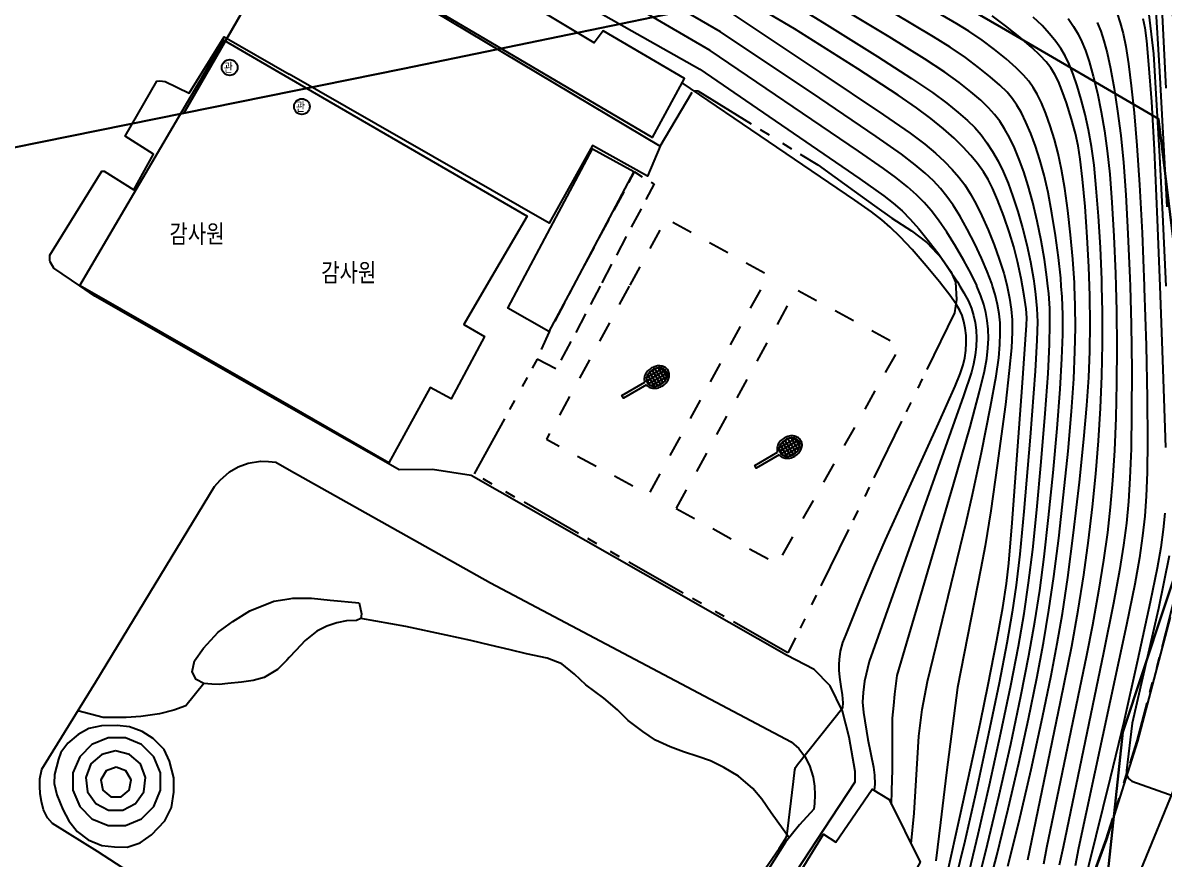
# Model space of a CAD drawing. Header units: feet. Extents: x 197796 to 199821, y 552499 to 555392.
# Drawn here: x 198649.8 to 198758.7, y 554193.8 to 554273.6 of the extents above; entities that cross this region are included whole.
import ezdxf

# ---------------------------------------------------------------- set-up
doc = ezdxf.new("R2010")
doc.units = ezdxf.units.FT
doc.header["$MEASUREMENT"] = 0
for name, pattern in [('ANYANG1', [11.5, 6, -1, 1, -1.5, 1, -1]), ('ANYANG3', [3, 2, -1]), ('ANYANG6', [4, 2, -2])]:
    doc.linetypes.add(name, pattern=pattern)
for name, color, linetype in [('AAA004', 7, 'ANYANG3'), ('AAA008', 7, 'CONTINUOUS'), ('AAB029', 7, 'CONTINUOUS'), ('AAC006', 7, 'ANYANG1'), ('ABB003', 7, 'CONTINUOUS'), ('AD002', 7, 'CONTINUOUS'), ('AD0022', 1, 'CONTINUOUS'), ('ADA085', 1, 'CONTINUOUS'), ('AZ0801', 7, 'CONTINUOUS'), ('AZ0803', 7, 'CONTINUOUS'), ('CAA001', 7, 'CONTINUOUS'), ('CAA002', 30, 'CONTINUOUS'), ('DD001', 3, 'CONTINUOUS'), ('DZ001', 7, 'ANYANG6'), ('wipco_지적', 20, 'CONTINUOUS'), ('ZC002', 7, 'CONTINUOUS')]:
    doc.layers.add(name, color=color, linetype=linetype)
doc.styles.add('GHS', font='ROMANS', dxfattribs={"bigfont": 'NGSW.shx'})
doc.styles.add('NGSW', font='ROMANS.shx', dxfattribs={"bigfont": 'NGSW.shx'})

# ---------------------------------------------------------------- blocks, each defined once
blk = doc.blocks.new('AAB029')
at = {"layer": 'AAB029'}
blk.add_circle((0, 0), 0.75, dxfattribs=at)
at = {"layer": 'AAB029', "style": 'GHS'}
blk.add_text('관', height=1, dxfattribs=at).set_placement((-0.57, -0.53))
blk = doc.blocks.new('ABB003')
at = {"layer": 'ABB003'}
blk.add_lwpolyline([(0.02, -0.16, 0.072796), (0.19, -0.32, 0.104954), (0.6, -0.47, 0.088929), (1.05, -0.46, 0.080177), (1.51, -0.28, 0.080177), (1.9, 0.03, 0.088929), (2.13, 0.41, 0.104954), (2.2, 0.84, 0.119998), (2.09, 1.21, 0.119998), (1.83, 1.49, 0.104954), (1.42, 1.64, 0.088929), (0.98, 1.63, 0.080177), (0.51, 1.45, 0.080177), (0.13, 1.14, 0.088929), (-0.11, 0.76, 0.104954), (-0.18, 0.33, 0.072796), (-0.13, 0.1, 0.119998)], format="xyb", dxfattribs=at)
blk.add_lwpolyline([(0.1, 0.06, 0.119998), (0.3, -0.15, 0.104954), (0.63, -0.27, 0.088929), (1.01, -0.26, 0.080177), (1.41, -0.11, 0.080177), (1.75, 0.17, 0.088929), (1.94, 0.49, 0.104954), (2, 0.83, 0.119998), (1.92, 1.11, 0.119998), (1.72, 1.32, 0.104954), (1.39, 1.44, 0.088929), (1.02, 1.43, 0.080177), (0.61, 1.28, 0.080177), (0.28, 1, 0.088929), (0.08, 0.68, 0.104954), (0.02, 0.34, 0.119998)], format="xyb", close=True, dxfattribs=at)
for points in [[(0.04, 0.54), (1.54, 1.41)], [(0.04, 0.2), (1.83, 1.23)], [(0.32, 1.05), (0.95, 1.42)], [(0.57, 1.25), (1.37, -0.13)], [(0.84, 1.38), (1.62, 0.04)], [(1.15, 1.45), (1.83, 0.27)], [(1.51, 1.41), (1.98, 0.61)], [(0.02, -0.16), (-2.16, -1.42), (-2.31, -1.16), (-0.13, 0.1)], [(0.02, 0.4), (0.36, -0.18)], [(0.13, 0.8), (0.76, -0.28)], [(0.19, -0.06), (1.98, 0.97)], [(0.33, 1.06), (1.09, -0.24)], [(0.49, -0.24), (1.99, 0.63)], [(1.07, -0.25), (1.7, 0.12)]]:
    blk.add_lwpolyline(points, dxfattribs=at)

msp = doc.modelspace()

# ---------------------------------------------------------------- linework, layer by layer
at = {"layer": 'AAA004', "color": 255, "flags": 128}
msp.add_lwpolyline([(198704.84, 554248.51), (198700.66, 554240.6), (198698.83, 554241.54), (198700.01, 554244.15), (198702.33, 554248.56), (198708.12, 554259.39), (198709.99, 554258.26)], close=True, dxfattribs=at)
at = {"layer": 'AAA008', "color": 255, "flags": 128}
for points in [[(198709.84, 554262.69), (198712.88, 554268.3), (198705.12, 554272.85), (198704.26, 554271.72), (198678.61, 554287.14), (198675.82, 554282.71)], [(198697.15, 554248.51), (198704.12, 554261.61), (198708.05, 554259.45), (198702.25, 554248.51), (198699.94, 554244.17), (198696.02, 554246.39)], [(198703.18, 554160.31), (198707.16, 554166.69), (198707.76, 554166.31), (198726.14, 554196.2), (198727.32, 554195.44), (198730.79, 554200.52), (198732.4, 554199.52), (198735.38, 554193.54), (198731.39, 554186.36), (198732.8, 554185.57), (198725.62, 554173.64), (198729.85, 554170.9), (198717.58, 554151.28)]]:
    msp.add_lwpolyline(points, close=True, dxfattribs=at)
at = {"layer": 'AAA008', "color": 255}
msp.add_lwpolyline([(198675.17, 554237.1), (198655.23, 554248.52), (198655.18, 554248.55), (198668.94, 554271.97), (198675.17, 554268.35)], dxfattribs=at)
at = {"layer": 'AAA008', "color": 255, "flags": 128}
msp.add_lwpolyline([(198675.17, 554268.35), (198697.87, 554255.18), (198693.97, 554248.51), (198691.82, 554244.85), (198693.8, 554243.68), (198690.61, 554237.74), (198688.61, 554238.82), (198684.69, 554231.65), (198675.17, 554237.1)], dxfattribs=at)
at = {"layer": 'AAC006', "color": 255, "flags": 128}
msp.add_lwpolyline([(198713.81, 554121.17), (198714.18, 554121.65), (198717.92, 554128.03), (198720.66, 554132.95), (198732.54, 554154.23), (198740.59, 554169.13), (198747.13, 554181.05), (198750.78, 554189.32), (198753.13, 554195.73), (198756.08, 554205.12), (198759.21, 554216.92), (198762.15, 554229.09), (198761.78, 554237.5), (198760.89, 554248.5), (198760.41, 554253.66), (198759.81, 554261.39), (198759.39, 554278.2)], dxfattribs=at)
at = {"layer": 'AAC006', "color": 255}
msp.add_lwpolyline([(198710.57, 554261.84), (198713.7, 554267.15), (198714.16, 554267.14), (198725.6, 554260.06), (198727.24, 554258.89), (198729.09, 554257.55), (198731.02, 554256.17), (198732.67, 554255), (198734.53, 554253.76), (198736.01, 554252.66), (198737.45, 554251.15), (198738.31, 554249.89), (198738.74, 554248.88), (198738.84, 554247.24), (198738.66, 554245.94), (198722.76, 554213.5), (198692.85, 554230.58), (198698.85, 554241.53)], dxfattribs=at)
at = {"layer": 'AD002', "color": 255, "flags": 128}
msp.add_lwpolyline([(198701.39, 554092.17), (198709.28, 554104.8), (198715.48, 554115.7), (198716.42, 554117.51), (198717.56, 554119.41), (198721.44, 554126.02), (198724.2, 554130.98), (198736.09, 554152.28), (198744.15, 554167.2), (198750.77, 554179.25), (198754.54, 554187.81), (198755.71, 554191.01), (198760.49, 554202.7)], dxfattribs=at)
at = {"layer": 'AD0022', "color": 255, "flags": 128}
msp.add_lwpolyline([(198689.45, 554110.66), (198690.89, 554109.99), (198692.34, 554109.75), (198694.24, 554109.74), (198696.15, 554109.95), (198698.89, 554110.39), (198700.99, 554111), (198702.89, 554111.8), (198704.31, 554112.57), (198707.44, 554114.56), (198710.03, 554116.6), (198711.36, 554117.82), (198714.22, 554121.63), (198717.96, 554128), (198720.7, 554132.92), (198732.59, 554154.21), (198740.64, 554169.11), (198747.18, 554181.03), (198750.83, 554189.3), (198753.18, 554195.72), (198756.13, 554205.1), (198759.26, 554216.91)], dxfattribs=at)
at = {"layer": 'ADA085', "color": 255, "flags": 128}
for points in [[(198675.18, 554290.08), (198678.63, 554287.96), (198675.51, 554282.77), (198710.57, 554261.84), (198709.37, 554258.99), (198704.11, 554261.91), (198699.96, 554254.52), (198675.17, 554268.72)], [(198675.17, 554236.96), (198656.64, 554247.53), (198655.18, 554248.52), (198652.72, 554250.2), (198652.37, 554250.82), (198652.33, 554250.95), (198652.34, 554251.46), (198657.29, 554259.47), (198657.5, 554259.47), (198660.34, 554257.7), (198662.23, 554261.08), (198659.51, 554262.8), (198662.53, 554268.07), (198662.83, 554268.1), (198663.34, 554268.03), (198665.62, 554266.91), (198668.95, 554272.29), (198675.17, 554268.72)], [(198715.56, 554180.47), (198726.19, 554196.66), (198729.16, 554201.22), (198729.18, 554202.2), (198728.59, 554205.46), (198727.97, 554207.95), (198726.8, 554210.36), (198725.25, 554211.93), (198722.62, 554213.28), (198692.54, 554230.43), (198688.85, 554231.01), (198685.67, 554230.97), (198684.6, 554231.58), (198675.17, 554236.96)], [(198675.16, 554182.69), (198656.87, 554194.56), (198652.6, 554197.23), (198652.12, 554197.76), (198651.73, 554198.55), (198651.53, 554199.32), (198651.41, 554200.07), (198651.38, 554200.81), (198651.39, 554201.51), (198651.57, 554202.41), (198656.71, 554210.74), (198668.05, 554229.4), (198668.59, 554230), (198669.47, 554230.77), (198670.31, 554231.27), (198671.24, 554231.6), (198672.44, 554231.79), (198673.19, 554231.78), (198673.89, 554231.7), (198675.17, 554230.98)], [(198675.17, 554230.98), (198694.37, 554220.18), (198723.06, 554205.01), (198723.81, 554204.39), (198724.38, 554203.63), (198724.8, 554202.77), (198725.17, 554201.66), (198725.3, 554200.78), (198725.32, 554199.97), (198725.3, 554199.13), (198725.24, 554198.61), (198723.87, 554197.1), (198722.51, 554195.45), (198713.42, 554181.02)]]:
    msp.add_lwpolyline(points, dxfattribs=at)
at = {"layer": 'AZ0801', "color": 255, "flags": 128}
for points in [[(198675.16, 554213.06), (198674.96, 554212.83), (198674.05, 554211.92), (198672.78, 554211.17), (198671.74, 554210.89), (198670.62, 554210.73), (198669.3, 554210.58), (198668.5, 554210.51), (198667.78, 554210.53), (198667.04, 554210.6), (198666.3, 554210.96), (198665.92, 554211.71), (198666.15, 554212.74), (198666.98, 554213.97), (198668.38, 554215.49), (198669.8, 554216.49), (198671.42, 554217.53), (198673.71, 554218.43), (198675.17, 554218.67)], [(198675.17, 554218.67), (198675.51, 554218.73), (198677.3, 554218.72), (198679.07, 554218.55), (198681.85, 554218.3)], [(198681.85, 554218.3), (198682.06, 554217.23), (198682.01, 554216.79), (198681.59, 554216.61), (198680.65, 554216.57), (198679.73, 554216.39), (198678.76, 554216.05), (198677.81, 554215.57), (198676.7, 554214.68), (198675.79, 554213.75), (198675.16, 554213.06)]]:
    msp.add_lwpolyline(points, dxfattribs=at)
at = {"layer": 'AZ0803', "color": 255, "flags": 128}
for points in [[(198657.89, 554205.4), (198656.35, 554204.77), (198655.18, 554203.59), (198654.54, 554202.06), (198654.54, 554200.4), (198655.18, 554198.86), (198656.35, 554197.69), (198657.89, 554197.05), (198659.55, 554197.05), (198661.08, 554197.69), (198662.26, 554198.86), (198662.89, 554200.4), (198662.89, 554202.06), (198662.26, 554203.59), (198661.08, 554204.77), (198659.55, 554205.4)], [(198658.61, 554204.15), (198657.28, 554203.82), (198656.25, 554202.91), (198655.77, 554201.63), (198655.93, 554200.26), (198656.71, 554199.14), (198657.93, 554198.5), (198659.3, 554198.5), (198660.51, 554199.14), (198661.29, 554200.26), (198661.46, 554201.63), (198660.97, 554202.91), (198659.94, 554203.82)], [(198658.65, 554202.6), (198657.71, 554202.26), (198657.21, 554201.4), (198657.39, 554200.42), (198658.15, 554199.78), (198659.15, 554199.78), (198659.91, 554200.42), (198660.08, 554201.4), (198659.59, 554202.26)]]:
    msp.add_lwpolyline(points, close=True, dxfattribs=at)
at = {"layer": 'CAA001', "color": 255, "flags": 128}
for points, elevation in [([(198737.94, 554192.41), (198739.2, 554198.01), (198740.65, 554204.66), (198741.12, 554206.91), (198741.86, 554210.48), (198742.69, 554214.71), (198743.25, 554217.83), (198743.6, 554220.12), (198743.83, 554222.07), (198744.16, 554225.93), (198745.12, 554238.82), (198745.53, 554244.77), (198745.55, 554245.49), (198745.48, 554246.34), (198745.31, 554247.58), (198745.14, 554248.5), (198745.02, 554249.22), (198744.67, 554250.86), (198744.31, 554252.25), (198743.9, 554253.6), (198743.34, 554255.18), (198742.75, 554256.73), (198742.26, 554257.85), (198741.85, 554258.66), (198741.4, 554259.41), (198740.85, 554260.19), (198740.22, 554260.97), (198739.49, 554261.77), (198738.62, 554262.61), (198737.59, 554263.51), (198736.38, 554264.48), (198735.01, 554265.51), (198733.26, 554266.71), (198729.42, 554269.22), (198723.38, 554273.04), (198719.55, 554275.3)], 85), ([(198743.74, 554193.15), (198744.78, 554197.34), (198745.95, 554202.39), (198747.06, 554207.38), (198747.88, 554211.34), (198748.46, 554214.4), (198748.94, 554217.27), (198749.45, 554220.7), (198750, 554224.96), (198750.57, 554229.8), (198751, 554233.89), (198751.28, 554237.1), (198751.45, 554239.77), (198751.55, 554242.31), (198751.58, 554244.9), (198751.56, 554247.59), (198751.53, 554248.5), (198751.47, 554250.35), (198751.32, 554253.16), (198751.11, 554256.1), (198750.87, 554258.71), (198750.64, 554260.6), (198750.44, 554261.89), (198750.19, 554263.05), (198749.81, 554264.44), (198749.33, 554265.98), (198748.9, 554267.19), (198748.56, 554268.03), (198748.22, 554268.69), (198747.83, 554269.32), (198747.39, 554269.9), (198746.83, 554270.51), (198746.03, 554271.27), (198744.87, 554272.26), (198743.52, 554273.34), (198742.24, 554274.3)], 90), ([(198756.62, 554274.02), (198756.8, 554273.15), (198756.96, 554271.91), (198757.16, 554269.66), (198757.43, 554266.09), (198757.69, 554261.55), (198757.99, 554254.87), (198758.24, 554248.5), (198758.54, 554240.58), (198758.79, 554233.09)], 95), ([(198717, 554187.68), (198721.91, 554194.85), (198722.55, 554195.84), (198722.65, 554196.07), (198722.73, 554196.5), (198723.28, 554201.24), (198723.43, 554202.35), (198723.49, 554202.57), (198723.68, 554202.87), (198728, 554208.29), (198728.04, 554208.73), (198727.97, 554209.5), (198727.82, 554210.31), (198727.71, 554211.19), (198727.64, 554211.85), (198727.64, 554212.4), (198727.67, 554212.88), (198727.78, 554213.69), (198728.01, 554214.5), (198728.3, 554215.25), (198729.64, 554218.59), (198731.01, 554221.87), (198732.08, 554224.31), (198737.13, 554235.41), (198738.71, 554238.95), (198739.19, 554240.14), (198739.47, 554241), (198739.63, 554241.67), (198739.72, 554242.35), (198739.76, 554243.08), (198739.75, 554243.8), (198739.67, 554244.5), (198739.55, 554245.14), (198739.39, 554245.69), (198739.17, 554246.18), (198738.81, 554246.78), (198738.2, 554247.65), (198737.54, 554248.51), (198737.22, 554248.91), (198735.95, 554250.44), (198734.6, 554251.99), (198733.45, 554253.21), (198732.52, 554254.13), (198731.71, 554254.84), (198730.74, 554255.6), (198729.14, 554256.71), (198712.66, 554267.89)], 80), ([(198758.72, 554226.83), (198758.56, 554225.28), (198758.33, 554223.57), (198757.99, 554221.6), (198757.32, 554218.34), (198756.12, 554212.79), (198754.8, 554206.94), (198753.5, 554201.57), (198751.44, 554193.18), (198751.24, 554192.28), (198751.22, 554191.93), (198751.26, 554191.72), (198751.35, 554191.56), (198751.55, 554191.4), (198752.1, 554191.04), (198759.72, 554187.39)], 95)]:
    msp.add_lwpolyline(points, dxfattribs=dict(at, elevation=elevation))
at = {"layer": 'CAA002', "color": 255, "flags": 128}
for points, elevation in [([(198739.91, 554192.08), (198740.91, 554196.2), (198742, 554200.91), (198743.08, 554205.87), (198744.02, 554210.41), (198744.75, 554214.15), (198745.29, 554217.27), (198745.72, 554220.2), (198746.11, 554223.36), (198746.51, 554227.17), (198746.92, 554231.73), (198747.3, 554236.34), (198747.57, 554240.16), (198747.71, 554242.94), (198747.76, 554244.89), (198747.73, 554246.38), (198747.64, 554247.8), (198747.56, 554248.5), (198747.47, 554249.34), (198747.23, 554251.05), (198746.91, 554252.86), (198746.53, 554254.71), (198746.11, 554256.48), (198745.68, 554258.06), (198745.26, 554259.41), (198744.83, 554260.59), (198744.36, 554261.68), (198743.89, 554262.67), (198743.42, 554263.52), (198742.96, 554264.24), (198742.47, 554264.88), (198741.9, 554265.52), (198741.16, 554266.23), (198740.22, 554267.04), (198739.09, 554267.93), (198737.73, 554268.91), (198735.78, 554270.19), (198732.4, 554272.28), (198710.53, 554285.46)], 87), ([(198741.39, 554189.24), (198742.68, 554194.19), (198743.77, 554198.64), (198744.78, 554202.99), (198745.7, 554207.22), (198746.49, 554211.09), (198747.13, 554214.47), (198747.65, 554217.59), (198748.12, 554220.8), (198748.59, 554224.46), (198749.06, 554228.58), (198749.48, 554232.77), (198749.81, 554236.53), (198750.02, 554239.67), (198750.14, 554242.27), (198750.19, 554244.52), (198750.17, 554246.64), (198750.1, 554248.5), (198750.09, 554248.81), (198749.94, 554251.07), (198749.73, 554253.4), (198749.46, 554255.71), (198749.17, 554257.82), (198748.86, 554259.62), (198748.54, 554261.14), (198748.19, 554262.49), (198747.79, 554263.78), (198747.36, 554264.98), (198746.94, 554266), (198746.55, 554266.81), (198746.17, 554267.45), (198745.75, 554268.04), (198745.23, 554268.64), (198744.52, 554269.34), (198743.59, 554270.17), (198742.47, 554271.08), (198741.29, 554271.97), (198740.02, 554272.84), (198738.88, 554273.54), (198719.13, 554285.05)], 89), ([(198740.68, 554190.78), (198741.81, 554195.26), (198742.92, 554199.93), (198744.01, 554204.81), (198744.98, 554209.39), (198745.74, 554213.25), (198746.31, 554216.46), (198746.78, 554219.45), (198747.2, 554222.67), (198747.63, 554226.43), (198748.06, 554230.68), (198748.43, 554234.92), (198748.72, 554238.66), (198748.89, 554241.61), (198748.97, 554243.88), (198748.97, 554245.76), (198748.91, 554247.49), (198748.83, 554248.5), (198748.78, 554249.27), (198748.57, 554251.22), (198748.29, 554253.34), (198747.94, 554255.47), (198747.57, 554257.42), (198747.19, 554259.1), (198746.8, 554260.55), (198746.39, 554261.85), (198745.94, 554263.05), (198745.47, 554264.14), (198745.03, 554265.04), (198744.61, 554265.76), (198744.18, 554266.37), (198743.66, 554266.99), (198742.97, 554267.67), (198742.06, 554268.47), (198740.95, 554269.37), (198739.7, 554270.31), (198738.24, 554271.29), (198736.63, 554272.29), (198721.97, 554281.05)], 88), ([(198698.15, 554278.37), (198714.35, 554269.2), (198719.82, 554265.46), (198729.61, 554258.73), (198731.91, 554257.11), (198732.81, 554256.4), (198733.64, 554255.67), (198734.42, 554254.9), (198735.24, 554253.98), (198736.15, 554252.85), (198737.14, 554251.54), (198738.09, 554250.18), (198738.92, 554248.92), (198739.16, 554248.51), (198739.54, 554247.87), (198739.97, 554247.05), (198740.26, 554246.36), (198740.47, 554245.71), (198740.61, 554245.04), (198740.7, 554244.31), (198740.74, 554243.54), (198740.72, 554242.74), (198740.63, 554241.92), (198740.47, 554241.04), (198740.26, 554240.28), (198739.5, 554238.02), (198730.52, 554212.69), (198730.05, 554210.81), (198729.92, 554209.73), (198729.87, 554208.82), (198729.96, 554207.83), (198730.37, 554205.24), (198730.91, 554202.62), (198731, 554201.85), (198731.05, 554200.99), (198730.99, 554200.4)], 81), ([(198732.63, 554199.06), (198732.68, 554200.38), (198732.74, 554202.36), (198732.74, 554205.74), (198732.74, 554207.27), (198732.87, 554208.48), (198732.94, 554209.57), (198733.19, 554211.36), (198738.55, 554229.57), (198740.13, 554235.09), (198741.04, 554238.46), (198741.51, 554240.4), (198741.73, 554241.6), (198741.84, 554242.58), (198741.88, 554243.51), (198741.86, 554244.4), (198741.78, 554245.23), (198741.65, 554246), (198741.46, 554246.76), (198741.17, 554247.59), (198740.79, 554248.51), (198740.77, 554248.55), (198740.23, 554249.66), (198739.55, 554250.93), (198738.75, 554252.31), (198737.91, 554253.64), (198737.12, 554254.79), (198736.41, 554255.72), (198735.74, 554256.49), (198735.02, 554257.22), (198734.17, 554257.98), (198733.06, 554258.87), (198731.88, 554259.73), (198729.5, 554261.37), (198715.34, 554270.99), (198702.56, 554278.45)], 82), ([(198720.72, 554276.98), (198726.2, 554273.6), (198731.3, 554270.4), (198734.53, 554268.32), (198736.54, 554266.96), (198737.93, 554265.95), (198739.01, 554265.08), (198739.88, 554264.31), (198740.58, 554263.62), (198741.18, 554262.93), (198741.74, 554262.18), (198742.28, 554261.34), (198742.81, 554260.42), (198743.3, 554259.43), (198743.76, 554258.33), (198744.23, 554257.06), (198744.7, 554255.62), (198745.14, 554254.05), (198745.55, 554252.44), (198745.89, 554250.81), (198746.18, 554249.21), (198746.28, 554248.5), (198746.39, 554247.7), (198746.52, 554246.38), (198746.56, 554245.09), (198746.51, 554243.33), (198746.34, 554240.39), (198745.87, 554234.09), (198745.27, 554227), (198744.88, 554222.92), (198744.53, 554219.98), (198744.15, 554217.39), (198743.64, 554214.45), (198742.9, 554210.63), (198741.9, 554205.79), (198740.74, 554200.44), (198739.63, 554195.56), (198738.69, 554191.66)], 86), ([(198734.51, 554195.28), (198734.79, 554198.21), (198735.23, 554205.55), (198735.55, 554208.1), (198736.06, 554210.78), (198739.75, 554225.96), (198740.36, 554228.63), (198741.21, 554232.63), (198742.08, 554237), (198742.61, 554239.92), (198742.87, 554241.66), (198742.98, 554242.92), (198743.02, 554244.02), (198742.99, 554244.99), (198742.91, 554245.86), (198742.76, 554246.74), (198742.52, 554247.69), (198742.27, 554248.51), (198742.2, 554248.74), (198741.77, 554249.9), (198741.23, 554251.17), (198740.58, 554252.55), (198739.86, 554253.95), (198739.16, 554255.2), (198738.53, 554256.21), (198737.93, 554257.05), (198737.31, 554257.81), (198736.63, 554258.54), (198735.85, 554259.28), (198734.91, 554260.08), (198733.59, 554261.09), (198731.19, 554262.78), (198725.79, 554266.43), (198716.33, 554272.77), (198711.27, 554275.7)], 83), ([(198758.93, 554256.06), (198758.23, 554268.98), (198757.83, 554275.8)], 97), ([(198717.32, 554274.56), (198725.81, 554268.92), (198731.88, 554264.85), (198734.42, 554263.09), (198735.83, 554262.03), (198736.85, 554261.18), (198737.7, 554260.39), (198738.44, 554259.63), (198739.07, 554258.89), (198739.62, 554258.16), (198740.14, 554257.35), (198740.68, 554256.39), (198741.25, 554255.22), (198741.85, 554253.87), (198742.42, 554252.45), (198742.92, 554251.06), (198743.34, 554249.73), (198743.66, 554248.51), (198743.67, 554248.48), (198743.91, 554247.34), (198744.07, 554246.3), (198744.15, 554245.28), (198744.16, 554244.12), (198744.08, 554242.62), (198743.88, 554240.44), (198743.5, 554237.21), (198742.73, 554231.4), (198742.1, 554227.05), (198741.57, 554223.71), (198741.17, 554221.56), (198738.94, 554210.21), (198737.89, 554202.11), (198737.32, 554197.32), (198736.88, 554193.67)], 84), ([(198745.65, 554193.77), (198748.76, 554208.85), (198749.83, 554214.15), (198750.44, 554217.6), (198750.98, 554220.95), (198751.44, 554224.22), (198751.82, 554227.43), (198752.14, 554230.59), (198752.39, 554233.73), (198752.58, 554236.85), (198752.7, 554239.94), (198752.76, 554242.99), (198752.76, 554246.04), (198752.71, 554248.5), (198752.7, 554249.1), (198752.57, 554252.19), (198752.39, 554255.19), (198752.18, 554257.85), (198751.96, 554260.04), (198751.72, 554261.83), (198751.44, 554263.4), (198751.12, 554264.88), (198750.75, 554266.3), (198750.36, 554267.6), (198749.97, 554268.73), (198749.58, 554269.68), (198749.2, 554270.47), (198748.79, 554271.16), (198748.32, 554271.84), (198747.72, 554272.57), (198747, 554273.35), (198746.17, 554274.16)], 91), ([(198749.48, 554274.03), (198750.01, 554273.27), (198750.44, 554272.54), (198750.81, 554271.81), (198751.14, 554270.98), (198751.5, 554269.92), (198751.88, 554268.54), (198752.28, 554266.9), (198752.65, 554265.13), (198752.96, 554263.32), (198753.23, 554261.4), (198753.46, 554259.18), (198753.67, 554256.48), (198753.86, 554253.26), (198754.02, 554249.71), (198754.05, 554248.5), (198754.11, 554246.13), (198754.15, 554242.66), (198754.12, 554239.25), (198754.04, 554235.94), (198753.91, 554232.81), (198753.73, 554229.96), (198753.51, 554227.42), (198753.24, 554224.98), (198752.88, 554222.36), (198752.4, 554219.41), (198751.82, 554216.16), (198751.25, 554213.26), (198747.44, 554194.91), (198747.13, 554193.34)], 92), ([(198754.16, 554274.52), (198754.47, 554273.62), (198754.73, 554272.61), (198754.99, 554271.35), (198755.25, 554269.7), (198755.52, 554267.6), (198755.79, 554265.03), (198756.05, 554261.92), (198756.31, 554258.15), (198756.54, 554253.57), (198756.75, 554248.5), (198756.76, 554248.29), (198756.93, 554242.83), (198757.03, 554237.81), (198757.06, 554233.74), (198757.03, 554230.72), (198756.95, 554228.46), (198756.81, 554226.55), (198756.6, 554224.68), (198756.29, 554222.58), (198755.84, 554220.08), (198755.05, 554216.2), (198750.49, 554194.88), (198750.15, 554193.18)], 94), ([(198758.84, 554267.38), (198758.51, 554274.36)], 98)]:
    msp.add_lwpolyline(points, dxfattribs=dict(at, elevation=elevation))
at = {"layer": 'CAA002', "color": 255}
for points, elevation in [([(198757.1, 554275.21), (198757.63, 554270.66), (198758.22, 554260.88), (198758.49, 554255.32), (198758.81, 554248.5)], 96), ([(198752.25, 554273.65), (198752.6, 554272.81), (198752.9, 554271.89), (198753.2, 554270.75), (198753.53, 554269.26), (198753.88, 554267.37), (198754.21, 554265.2), (198754.51, 554262.87), (198754.77, 554260.28), (198755, 554257.2), (198755.2, 554253.49), (198755.38, 554249.27), (198755.4, 554248.5), (198755.5, 554244.84), (198755.56, 554240.48), (198755.55, 554236.44), (198755.49, 554232.97), (198755.39, 554230.19), (198755.25, 554227.94), (198755.05, 554225.9), (198754.78, 554223.79), (198754.4, 554221.37), (198753.83, 554218.26), (198752.88, 554213.52), (198749.02, 554194.97), (198748.63, 554193.26)], 93), ([(198759.12, 554222.78), (198758.11, 554217.73), (198755.61, 554206.79), (198755.07, 554202.3), (198755.07, 554201.88), (198755.24, 554201.52), (198755.56, 554201.27), (198764.09, 554198.25)], 96)]:
    msp.add_lwpolyline(points, dxfattribs=dict(at, elevation=elevation))
at = {"layer": 'DD001', "color": 255, "flags": 128}
for points in [[(198722.86, 554195.88), (198721.17, 554198.24), (198720.28, 554199.55), (198719.42, 554200.58), (198718.03, 554201.75), (198716.64, 554202.57), (198715.37, 554203.21), (198714.17, 554203.62), (198712.8, 554204.07), (198711.52, 554204.56), (198710.13, 554205.19), (198708.9, 554206), (198707.51, 554207.07), (198706.48, 554208.08), (198705.19, 554209.18), (198703.48, 554210.46), (198702.4, 554211.49), (198701.17, 554212.46), (198699.79, 554213.02), (198697.82, 554213.42), (198696.26, 554213.81), (198694.34, 554214.24), (198692.49, 554214.69), (198690.16, 554215.21), (198686.3, 554216.02), (198682.01, 554216.79)], [(198667.04, 554210.6), (198665.3, 554208.46), (198664.16, 554208.05), (198662.81, 554207.69), (198661.03, 554207.45), (198659.63, 554207.34), (198658.55, 554207.34), (198657.43, 554207.36), (198655.01, 554207.97)]]:
    msp.add_lwpolyline(points, dxfattribs=at)
msp.add_lwpolyline([(198652.78, 554201.91), (198652.76, 554201.06), (198652.99, 554199.97), (198653.56, 554198.58), (198654.15, 554197.49), (198654.93, 554196.48), (198656, 554195.68), (198657.29, 554195.15), (198658.5, 554195), (198659.72, 554194.98), (198660.96, 554195.39), (198662.04, 554196.16), (198663.3, 554197.5), (198663.93, 554198.77), (198664.17, 554200.22), (198664.16, 554201.59), (198663.76, 554203.19), (198663.25, 554204.28), (198662.19, 554205.34), (198661.13, 554206), (198659.93, 554206.44), (198658.76, 554206.57), (198657.26, 554206.56), (198656.06, 554206.29), (198655.03, 554205.71), (198654.06, 554204.91), (198653.37, 554204.02), (198653.17, 554203.36)], close=True, dxfattribs=at)
at = {"layer": 'DZ001', "color": 255, "flags": 128}
msp.add_lwpolyline([(198707.62, 554248.51), (198699.71, 554233.9), (198709.49, 554228.61), (198720.35, 554248.51), (198720.91, 554249.53), (198711.11, 554254.94), (198707.62, 554248.51)], dxfattribs=at)
msp.add_lwpolyline([(198712.08, 554227.28), (198721.76, 554221.99), (198733.5, 554242.76), (198723.53, 554248.16)], close=True, dxfattribs=at)
at = {"layer": 'wipco_지적', "color": 20}
for points in [[(198684.17, 554298.09), (198665.12, 554264.99), (198635.21, 554258.97), (198596.13, 554210.73), (198590.82, 554223.32), (198584.36, 554230.91), (198571.06, 554238.08), (198570.56, 554238.34), (198563.41, 554238.99), (198554.82, 554238.16), (198532.81, 554230.17), (198532.81, 554230.17), (198533.61, 554239.03), (198547.66, 554250.01), (198561.2, 554257.22), (198585.99, 554257.32), (198649.45, 554284.84)], [(198760.18, 554247.5), (198758.11, 554264.46), (198743.13, 554273.17), (198733.07, 554278.98)], [(198733.07, 554278.98), (198743.13, 554273.17), (198758.11, 554264.46), (198760.18, 554247.5)], [(198635.21, 554258.97), (198665.12, 554264.99), (198665.12, 554264.99), (198686, 554269.24), (198721.76, 554276.64)], [(198762.49, 554229.45), (198754.7, 554205.95), (198753.11, 554191.02), (198745.3, 554175.81), (198695.73, 554111.22), (198690.69, 554110.38), (198667.94, 554129.38), (198660.54, 554136.62), (198659.76, 554140.4), (198646.66, 554152.77)], [(198768.09, 554175.46), (198757.18, 554158.09), (198745.03, 554134.17), (198722.02, 554117.97), (198715.06, 554113.01), (198702.09, 554111.61), (198700.54, 554102.48), (198699.87, 554099.86), (198690.74, 554105.76), (198685.97, 554108.52), (198681.32, 554112.65), (198677.04, 554116.49), (198669.89, 554126.6), (198667.94, 554129.38), (198690.69, 554110.38), (198695.73, 554111.22), (198745.3, 554175.81), (198753.11, 554191.02), (198754.7, 554205.95), (198762.49, 554229.45)]]:
    msp.add_lwpolyline(points, dxfattribs=at)
msp.add_lwpolyline([(198665.12, 554264.99), (198684.17, 554298.09), (198721.76, 554276.64), (198686, 554269.24), (198665.12, 554264.99)], close=True, dxfattribs=at)

# ---------------------------------------------------------------- block references
at = {"layer": 'AAB029', "color": 255}
for p in [(198669.49, 554269.36), (198676.38, 554265.63)]:
    msp.add_blockref('AAB029', p, dxfattribs=at)
at = {"layer": 'ABB003', "color": 255}
for p in [(198709.23, 554239.24), (198721.9, 554232.56)]:
    msp.add_blockref('ABB003', p, dxfattribs=at)

# ---------------------------------------------------------------- texts
at = {"layer": 'ZC002', "style": 'NGSW'}
for p in [(198663.75, 554252.42), (198678.23, 554248.73)]:
    msp.add_text('감사원', height=2, dxfattribs=at).set_placement(p)

doc.saveas('drawing.dxf')
